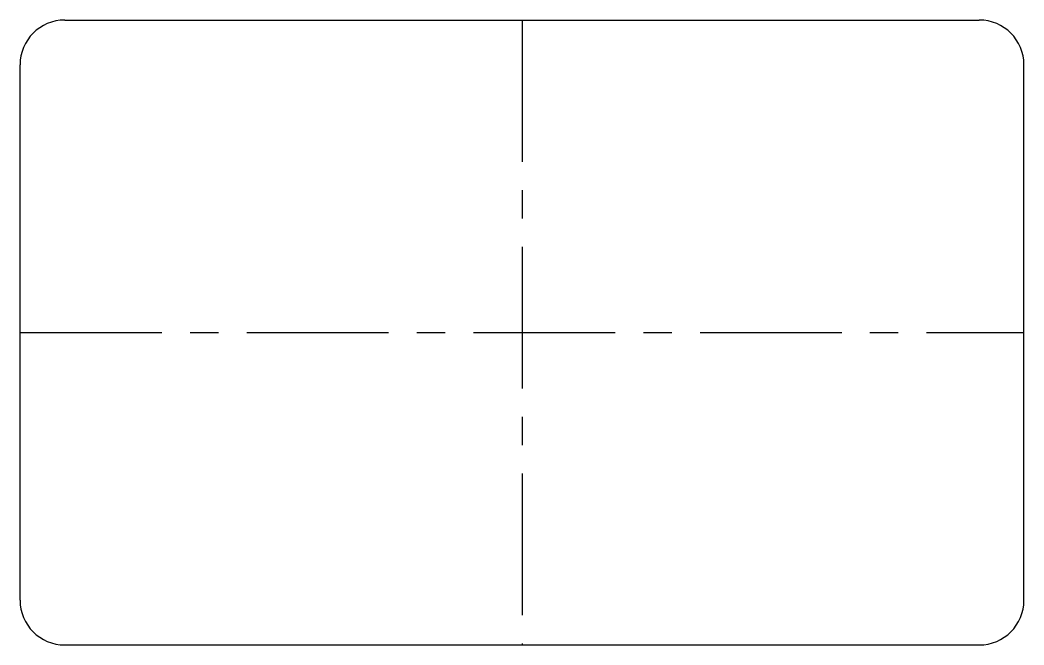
# Model space of a CAD drawing. Header units: millimetres. Extents: x -45 to 45, y -28 to 28.
import ezdxf

# ---------------------------------------------------------------- set-up
doc = ezdxf.new("R2010")
doc.units = ezdxf.units.MM
doc.header["$PDSIZE"] = -1
doc.linetypes.add('CENTERX2', pattern=[20.32, 12.7, -2.54, 2.54, -2.54])

msp = doc.modelspace()

# ---------------------------------------------------------------- linework, layer by layer
at = {"color": 7, "linetype": 'Continuous'}
for p, q in [((-41, 28), (41, 28)), ((-45, -24), (-45, 24)), ((45, -24), (45, 24)), ((-41, -28), (41, -28))]:
    msp.add_line(p, q, dxfattribs=at)
at = {"color": 7, "linetype": 'CENTERX2'}
for p, q in [((0, 28), (0, -28)), ((-45, 0), (45, 0))]:
    msp.add_line(p, q, dxfattribs=at)
at = {"color": 7, "linetype": 'Continuous'}
for centre, start, end in [((-41, 24), 90, 180), ((41, 24), 0, 90), ((-41, -24), 180, 270), ((41, -24), 270, 0)]:
    msp.add_arc(centre, 4, start, end, dxfattribs=at)
msp.add_point((0, 0), dxfattribs=at)

doc.saveas('drawing.dxf')
